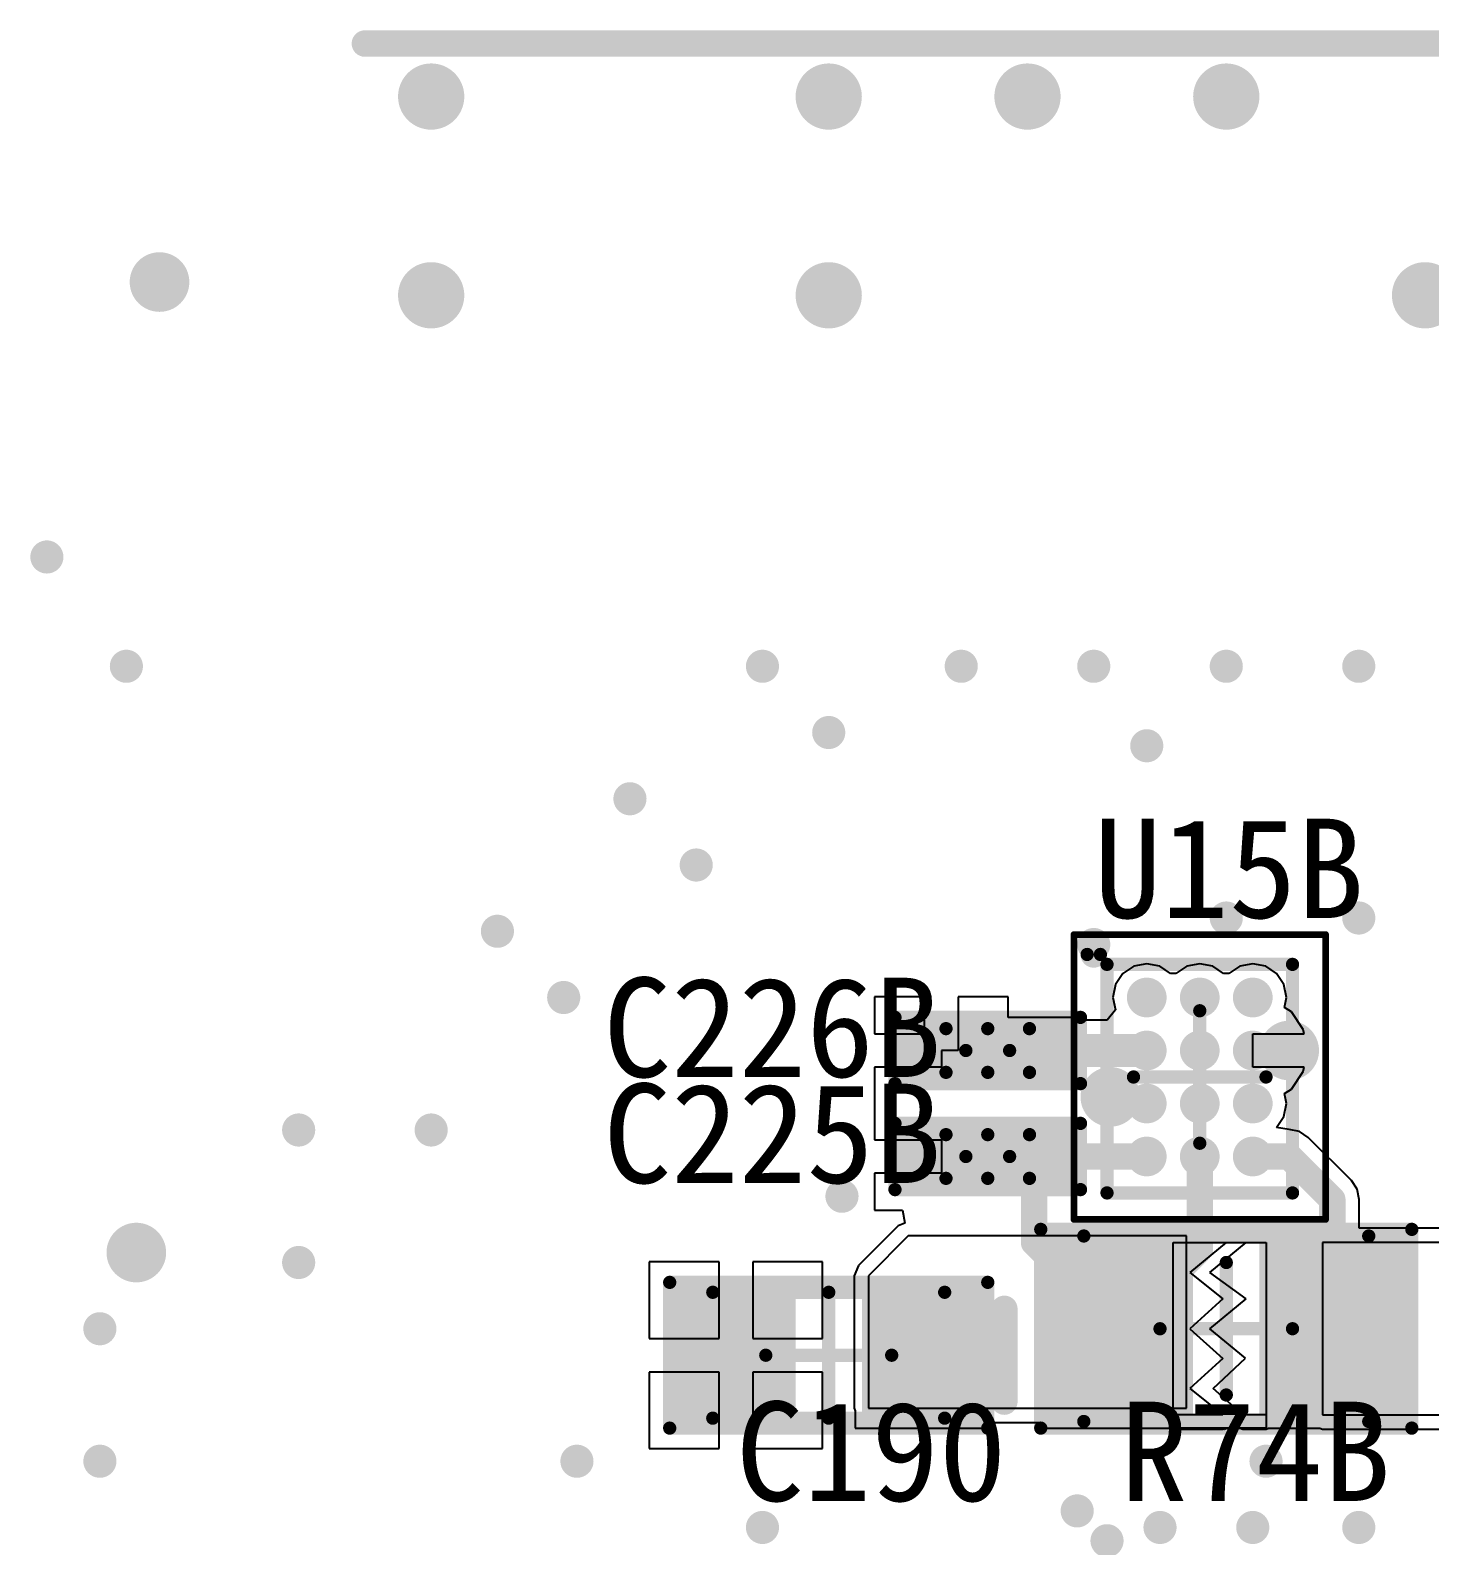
# Model space of a CAD drawing. Header units: millimetres. Extents: x 15 to 120, y 22 to 104.
# Drawn here: x 67.48 to 78.04, y 73.06 to 84.5 of the extents above; entities that cross this region are included whole.
import ezdxf

# ---------------------------------------------------------------- set-up
doc = ezdxf.new("R2010")
doc.units = ezdxf.units.MM
for name, color, linetype in [('BottomLayer', 5, 'Continuous'), ('Mechanical13', 56, 'Continuous'), ('Mechanical15', 56, 'Continuous'), ('MultiLayer', 9, 'Continuous'), ('TopLayer', 1, 'Continuous'), ('TopOverlay', 2, 'Continuous'), ('TopPaste', 8, 'Continuous'), ('TopSolder', 216, 'Continuous')]:
    doc.layers.add(name, color=color, linetype=linetype)

msp = doc.modelspace()

# ---------------------------------------------------------------- linework, layer by layer
at = {"layer": 'BottomLayer'}
for points, const_width in [([(70.3749799, 83.99997424, 1), (70.62497685999999, 83.99997424, 1)], 0.2499995), ([(73.37497898, 83.99997424, 1), (73.62497594, 83.99997424, 1)], 0.2499995), ([(74.87497852, 83.99997424, 1), (75.12497547999999, 83.99997424, 1)], 0.2499995), ([(76.37497805999999, 83.99997424, 1), (76.62497502, 83.99997424, 1)], 0.2499995), ([(70.3749799, 82.4999747, 1), (70.62497685999999, 82.4999747, 1)], 0.2499995), ([(73.37497898, 82.4999747, 1), (73.62497594, 82.4999747, 1)], 0.2499995), ([(77.8749776, 82.4999747, 1), (78.12497456, 82.4999747, 1)], 0.2499995), ([(74.43750161999999, 79.70000062, 1), (74.5625001, 79.70000062, 1)], 0.12499848), ([(75.43750216, 79.70000062, 1), (75.56250064, 79.70000062, 1)], 0.12499848), ([(76.4375027, 79.70000062, 1), (76.56250118, 79.70000062, 1)], 0.12499848), ([(77.4375007, 79.70000062, 1), (77.56249917999999, 79.70000062, 1)], 0.12499848), ([(73.43750107999999, 79.20000162, 1), (73.56249955999999, 79.20000162, 1)], 0.12499848), ([(72.43750054, 78.20000107999999, 1), (72.56249901999999, 78.20000107999999, 1)], 0.12499848), ([(76.4375027, 77.79999934, 1), (76.56250118, 77.79999934, 1)], 0.12499848), ([(77.4375007, 77.79999934, 1), (77.56249917999999, 77.79999934, 1)], 0.12499848), ([(75.43750216, 77.59999974, 1), (75.56250064, 77.59999974, 1)], 0.12499848), ([(71.43750254, 77.20000053999999, 1), (71.56250102, 77.20000053999999, 1)], 0.12499848), ([(74.53750142, 76.70000154, 1), (74.6624999, 76.70000154, 1)], 0.12499848), ([(70.437502, 76.19999999999999, 1), (70.56250048, 76.19999999999999, 1)], 0.12499848), ([(73.53750088, 75.700001, 1), (73.66249936, 75.700001, 1)], 0.12499848), ([(69.43750146, 75.19999946, 1), (69.56249994, 75.19999946, 1)], 0.12499848), ([(72.53750034, 74.70000046, 1), (72.66249882, 74.70000046, 1)], 0.12499848), ([(77.73750264, 74.70000046, 1), (77.86250111999999, 74.70000046, 1)], 0.12499848), ([(67.93750192, 73.69999992, 1), (68.06250039999999, 73.69999992, 1)], 0.12499848), ([(71.53750233999999, 73.69999992, 1), (71.66250081999999, 73.69999992, 1)], 0.12499848), ([(76.7375021, 73.69999992, 1), (76.86250058, 73.69999992, 1)], 0.12499848), ([(75.31250114, 73.3249994, 1), (75.43749962, 73.3249994, 1)], 0.12499848)]:
    msp.add_lwpolyline(points, format="xyb", close=True, dxfattribs=dict(at, const_width=const_width))
at = {"layer": 'Mechanical13', "const_width": 0.0999998}
for points in [[(75.59999866, 77.45000257999999), (77.00000093999999, 77.45000257999999)], [(75.59999866, 75.72500222), (75.59999866, 77.45000257999999)], [(77.00000093999999, 75.72500222), (77.00000093999999, 77.45000257999999)], [(74.38500236, 76.96500481999999), (75.01500109999999, 76.96500481999999)], [(74.38500236, 76.63500293999999), (74.38500236, 76.96500481999999)], [(75.01500109999999, 76.63500293999999), (75.01500109999999, 76.96500481999999)], [(74.38500236, 76.63500293999999), (75.01500109999999, 76.63500293999999)], [(74.38500236, 75.83500199999999), (74.38500236, 76.16500388)], [(74.38500236, 76.16500388), (75.01500109999999, 76.16500388)], [(75.01500109999999, 75.83500199999999), (75.01500109999999, 76.16500388)], [(74.38500236, 75.83500199999999), (75.01500109999999, 75.83500199999999)], [(75.59999866, 75.72500222), (77.00000093999999, 75.72500222)], [(75.42500027999999, 75.4000016), (77.57500105999999, 75.4000016)], [(75.42500027999999, 74.00000186), (75.42500027999999, 75.4000016)], [(77.57500105999999, 74.00000186), (77.57500105999999, 75.4000016)], [(72.62499826, 74.97499864), (74.37499984, 74.97499864)], [(72.62499826, 74.024998), (72.62499826, 74.97499864)], [(74.37499984, 74.024998), (74.37499984, 74.97499864)], [(72.62499826, 74.024998), (74.37499984, 74.024998)], [(75.42500027999999, 74.00000186), (77.57500105999999, 74.00000186)]]:
    msp.add_lwpolyline(points, dxfattribs=at)
at = {"layer": 'Mechanical13', "const_width": 0.0499999}
for points in [[(75.57499998, 77.45000257999999, 1), (75.62499734, 77.45000257999999, 1)], [(75.57499998, 77.45000257999999, 1), (75.62499734, 77.45000257999999, 1)], [(76.97500226, 77.45000257999999, 1), (77.02499962, 77.45000257999999, 1)], [(76.97500226, 77.45000257999999, 1), (77.02499962, 77.45000257999999, 1)], [(74.36000367999999, 76.96500481999999, 1), (74.41000104, 76.96500481999999, 1)], [(74.36000367999999, 76.96500481999999, 1), (74.41000104, 76.96500481999999, 1)], [(74.99000242, 76.96500481999999, 1), (75.03999978, 76.96500481999999, 1)], [(74.99000242, 76.96500481999999, 1), (75.03999978, 76.96500481999999, 1)], [(74.36000367999999, 76.63500293999999, 1), (74.41000104, 76.63500293999999, 1)], [(74.36000367999999, 76.63500293999999, 1), (74.41000104, 76.63500293999999, 1)], [(74.99000242, 76.63500293999999, 1), (75.03999978, 76.63500293999999, 1)], [(74.99000242, 76.63500293999999, 1), (75.03999978, 76.63500293999999, 1)], [(74.36000367999999, 76.16500388, 1), (74.41000104, 76.16500388, 1)], [(74.36000367999999, 76.16500388, 1), (74.41000104, 76.16500388, 1)], [(74.99000242, 76.16500388, 1), (75.03999978, 76.16500388, 1)], [(74.99000242, 76.16500388, 1), (75.03999978, 76.16500388, 1)], [(74.36000367999999, 75.83500199999999, 1), (74.41000104, 75.83500199999999, 1)], [(74.36000367999999, 75.83500199999999, 1), (74.41000104, 75.83500199999999, 1)], [(74.99000242, 75.83500199999999, 1), (75.03999978, 75.83500199999999, 1)], [(74.99000242, 75.83500199999999, 1), (75.03999978, 75.83500199999999, 1)], [(75.57499998, 75.72500222, 1), (75.62499734, 75.72500222, 1)], [(75.57499998, 75.72500222, 1), (75.62499734, 75.72500222, 1)], [(76.97500226, 75.72500222, 1), (77.02499962, 75.72500222, 1)], [(76.97500226, 75.72500222, 1), (77.02499962, 75.72500222, 1)], [(75.4000016, 75.4000016, 1), (75.44999896, 75.4000016, 1)], [(75.4000016, 75.4000016, 1), (75.44999896, 75.4000016, 1)], [(77.55000238, 75.4000016, 1), (77.59999974, 75.4000016, 1)], [(77.55000238, 75.4000016, 1), (77.59999974, 75.4000016, 1)], [(72.59999958, 74.97499864, 1), (72.64999694, 74.97499864, 1)], [(72.59999958, 74.97499864, 1), (72.64999694, 74.97499864, 1)], [(74.35000115999999, 74.97499864, 1), (74.39999852, 74.97499864, 1)], [(74.35000115999999, 74.97499864, 1), (74.39999852, 74.97499864, 1)], [(72.59999958, 74.024998, 1), (72.64999694, 74.024998, 1)], [(72.59999958, 74.024998, 1), (72.64999694, 74.024998, 1)], [(74.35000115999999, 74.024998, 1), (74.39999852, 74.024998, 1)], [(74.35000115999999, 74.024998, 1), (74.39999852, 74.024998, 1)], [(75.4000016, 74.00000186, 1), (75.44999896, 74.00000186, 1)], [(75.4000016, 74.00000186, 1), (75.44999896, 74.00000186, 1)], [(77.55000238, 74.00000186, 1), (77.59999974, 74.00000186, 1)], [(77.55000238, 74.00000186, 1), (77.59999974, 74.00000186, 1)]]:
    msp.add_lwpolyline(points, format="xyb", close=True, dxfattribs=at)
at = {"layer": 'Mechanical15'}
for points, const_width in [([(75.35000169999999, 77.67500086), (77.25000044, 77.67500086)], 0.0499999), ([(75.35000169999999, 75.52500008), (75.35000169999999, 77.67500086)], 0.0499999), ([(77.25000044, 75.52500008), (77.25000044, 77.67500086)], 0.0499999), ([(74.00000186, 77.05000337999999), (75.4000016, 77.05000337999999)], 0.0999998), ([(74.00000186, 76.55000437999999), (74.00000186, 77.05000337999999)], 0.0999998), ([(75.4000016, 76.55000437999999), (75.4000016, 77.05000337999999)], 0.0999998), ([(76.2999998, 76.1000002), (76.2999998, 77.10000074)], 0.0999998), ([(74.70000046, 76.63500293999999), (74.70000046, 76.96500481999999)], 0.0999998), ([(74.53500206, 76.80000387999999), (74.8650014, 76.80000387999999)], 0.0999998), ([(75.80000079999999, 76.60000174), (76.80000134, 76.60000174)], 0.0999998), ([(74.00000186, 76.55000437999999), (75.4000016, 76.55000437999999)], 0.0999998), ([(74.00000186, 75.75000344), (74.00000186, 76.25000243999999)], 0.0999998), ([(74.00000186, 76.25000243999999), (75.4000016, 76.25000243999999)], 0.0999998), ([(75.4000016, 75.75000344), (75.4000016, 76.25000243999999)], 0.0999998), ([(74.70000046, 75.83500199999999), (74.70000046, 76.16500388)], 0.0999998), ([(74.53500206, 76.00000294), (74.8650014, 76.00000294)], 0.0999998), ([(74.00000186, 75.75000344), (75.4000016, 75.75000344)], 0.0999998), ([(75.10000219999999, 75.4500015), (77.90000168, 75.4500015)], 0.0999998), ([(75.10000219999999, 73.95000196), (75.10000219999999, 75.4500015)], 0.0999998), ([(75.35000169999999, 75.52500008), (77.25000044, 75.52500008)], 0.0499999), ([(77.90000168, 73.95000196), (77.90000168, 75.4500015)], 0.0999998), ([(76.50000193999999, 74.20000146), (76.50000193999999, 75.200002)], 0.0999998), ([(72.30000018, 75.04999975999999), (74.69999792, 75.04999975999999)], 0.0999998), ([(72.30000018, 73.94999942), (72.30000018, 75.04999975999999)], 0.0999998), ([(74.69999792, 73.94999942), (74.69999792, 75.04999975999999)], 0.0999998), ([(73.49999778, 74.024998), (73.49999778, 74.97499864)], 0.0999998), ([(76.00000039999999, 74.70000046), (77.00000093999999, 74.70000046)], 0.0999998), ([(73.02499999999999, 74.49999831999999), (73.9749981, 74.49999831999999)], 0.0999998), ([(72.30000018, 73.94999942), (74.69999792, 73.94999942)], 0.0999998), ([(75.10000219999999, 73.95000196), (77.90000168, 73.95000196)], 0.0999998)]:
    msp.add_lwpolyline(points, dxfattribs=dict(at, const_width=const_width))
for points, const_width in [([(75.33750236, 77.67500086, 1), (75.36250104, 77.67500086, 1)], 0.02499868), ([(75.33750236, 77.67500086, 1), (75.36250104, 77.67500086, 1)], 0.02499868), ([(77.23750109999999, 77.67500086, 1), (77.26249978, 77.67500086, 1)], 0.02499868), ([(77.23750109999999, 77.67500086, 1), (77.26249978, 77.67500086, 1)], 0.02499868), ([(73.97500318, 77.05000337999999, 1), (74.02500054, 77.05000337999999, 1)], 0.0499999), ([(73.97500318, 77.05000337999999, 1), (74.02500054, 77.05000337999999, 1)], 0.0499999), ([(75.37500292, 77.05000337999999, 1), (75.42500027999999, 77.05000337999999, 1)], 0.0499999), ([(75.37500292, 77.05000337999999, 1), (75.42500027999999, 77.05000337999999, 1)], 0.0499999), ([(76.27500112, 77.10000074, 1), (76.32499847999999, 77.10000074, 1)], 0.0499999), ([(74.67500178, 76.96500481999999, 1), (74.72499914, 76.96500481999999, 1)], 0.0499999), ([(74.51000338, 76.80000387999999, 1), (74.56000073999999, 76.80000387999999, 1)], 0.0499999), ([(74.84000272, 76.80000387999999, 1), (74.89000008, 76.80000387999999, 1)], 0.0499999), ([(74.67500178, 76.63500293999999, 1), (74.72499914, 76.63500293999999, 1)], 0.0499999), ([(75.77500212, 76.60000174, 1), (75.82499948, 76.60000174, 1)], 0.0499999), ([(76.77500266, 76.60000174, 1), (76.82500001999999, 76.60000174, 1)], 0.0499999), ([(73.97500318, 76.55000437999999, 1), (74.02500054, 76.55000437999999, 1)], 0.0499999), ([(73.97500318, 76.55000437999999, 1), (74.02500054, 76.55000437999999, 1)], 0.0499999), ([(75.37500292, 76.55000437999999, 1), (75.42500027999999, 76.55000437999999, 1)], 0.0499999), ([(75.37500292, 76.55000437999999, 1), (75.42500027999999, 76.55000437999999, 1)], 0.0499999), ([(73.97500318, 76.25000243999999, 1), (74.02500054, 76.25000243999999, 1)], 0.0499999), ([(73.97500318, 76.25000243999999, 1), (74.02500054, 76.25000243999999, 1)], 0.0499999), ([(75.37500292, 76.25000243999999, 1), (75.42500027999999, 76.25000243999999, 1)], 0.0499999), ([(75.37500292, 76.25000243999999, 1), (75.42500027999999, 76.25000243999999, 1)], 0.0499999), ([(74.67500178, 76.16500388, 1), (74.72499914, 76.16500388, 1)], 0.0499999), ([(76.27500112, 76.1000002, 1), (76.32499847999999, 76.1000002, 1)], 0.0499999), ([(74.51000338, 76.00000294, 1), (74.56000073999999, 76.00000294, 1)], 0.0499999), ([(74.84000272, 76.00000294, 1), (74.89000008, 76.00000294, 1)], 0.0499999), ([(74.67500178, 75.83500199999999, 1), (74.72499914, 75.83500199999999, 1)], 0.0499999), ([(73.97500318, 75.75000344, 1), (74.02500054, 75.75000344, 1)], 0.0499999), ([(73.97500318, 75.75000344, 1), (74.02500054, 75.75000344, 1)], 0.0499999), ([(75.37500292, 75.75000344, 1), (75.42500027999999, 75.75000344, 1)], 0.0499999), ([(75.37500292, 75.75000344, 1), (75.42500027999999, 75.75000344, 1)], 0.0499999), ([(75.07500352, 75.4500015, 1), (75.12500088, 75.4500015, 1)], 0.0499999), ([(75.07500352, 75.4500015, 1), (75.12500088, 75.4500015, 1)], 0.0499999), ([(75.33750236, 75.52500008, 1), (75.36250104, 75.52500008, 1)], 0.02499868), ([(75.33750236, 75.52500008, 1), (75.36250104, 75.52500008, 1)], 0.02499868), ([(77.23750109999999, 75.52500008, 1), (77.26249978, 75.52500008, 1)], 0.02499868), ([(77.23750109999999, 75.52500008, 1), (77.26249978, 75.52500008, 1)], 0.02499868), ([(77.87500299999999, 75.4500015, 1), (77.92500036, 75.4500015, 1)], 0.0499999), ([(77.87500299999999, 75.4500015, 1), (77.92500036, 75.4500015, 1)], 0.0499999), ([(76.47500326, 75.200002, 1), (76.52500062, 75.200002, 1)], 0.0499999), ([(72.2750015, 75.04999975999999, 1), (72.32499886, 75.04999975999999, 1)], 0.0499999), ([(72.2750015, 75.04999975999999, 1), (72.32499886, 75.04999975999999, 1)], 0.0499999), ([(74.67499923999999, 75.04999975999999, 1), (74.7249966, 75.04999975999999, 1)], 0.0499999), ([(74.67499923999999, 75.04999975999999, 1), (74.7249966, 75.04999975999999, 1)], 0.0499999), ([(73.47499909999999, 74.97499864, 1), (73.52499646, 74.97499864, 1)], 0.0499999), ([(75.97500172, 74.70000046, 1), (76.02499908, 74.70000046, 1)], 0.0499999), ([(76.97500226, 74.70000046, 1), (77.02499962, 74.70000046, 1)], 0.0499999), ([(73.00000132, 74.49999831999999, 1), (73.04999868, 74.49999831999999, 1)], 0.0499999), ([(73.94999942, 74.49999831999999, 1), (73.99999677999999, 74.49999831999999, 1)], 0.0499999), ([(76.47500326, 74.20000146, 1), (76.52500062, 74.20000146, 1)], 0.0499999), ([(73.47499909999999, 74.024998, 1), (73.52499646, 74.024998, 1)], 0.0499999), ([(72.2750015, 73.94999942, 1), (72.32499886, 73.94999942, 1)], 0.0499999), ([(72.2750015, 73.94999942, 1), (72.32499886, 73.94999942, 1)], 0.0499999), ([(74.67499923999999, 73.94999942, 1), (74.7249966, 73.94999942, 1)], 0.0499999), ([(74.67499923999999, 73.94999942, 1), (74.7249966, 73.94999942, 1)], 0.0499999), ([(75.07500352, 73.95000196, 1), (75.12500088, 73.95000196, 1)], 0.0499999), ([(75.07500352, 73.95000196, 1), (75.12500088, 73.95000196, 1)], 0.0499999), ([(77.87500299999999, 73.95000196, 1), (77.92500036, 73.95000196, 1)], 0.0499999), ([(77.87500299999999, 73.95000196, 1), (77.92500036, 73.95000196, 1)], 0.0499999)]:
    msp.add_lwpolyline(points, format="xyb", close=True, dxfattribs=dict(at, const_width=const_width))
at = {"layer": 'MultiLayer'}
for points, const_width in [([(70.3749799, 83.99997424, 1), (70.62497685999999, 83.99997424, 1)], 0.2499995), ([(73.37497898, 83.99997424, 1), (73.62497594, 83.99997424, 1)], 0.2499995), ([(74.87497852, 83.99997424, 1), (75.12497547999999, 83.99997424, 1)], 0.2499995), ([(76.37497805999999, 83.99997424, 1), (76.62497502, 83.99997424, 1)], 0.2499995), ([(68.33750112, 82.60000244, 1), (68.5624994, 82.60000244, 1)], 0.22499828), ([(70.3749799, 82.4999747, 1), (70.62497685999999, 82.4999747, 1)], 0.2499995), ([(73.37497898, 82.4999747, 1), (73.62497594, 82.4999747, 1)], 0.2499995), ([(77.8749776, 82.4999747, 1), (78.12497456, 82.4999747, 1)], 0.2499995), ([(67.53750271999999, 80.52500024, 1), (67.6625012, 80.52500024, 1)], 0.12499848), ([(68.13750152, 79.70000062, 1), (68.2625, 79.70000062, 1)], 0.12499848), ([(72.93750208, 79.70000062, 1), (73.06250055999999, 79.70000062, 1)], 0.12499848), ([(74.43750161999999, 79.70000062, 1), (74.5625001, 79.70000062, 1)], 0.12499848), ([(75.43750216, 79.70000062, 1), (75.56250064, 79.70000062, 1)], 0.12499848), ([(76.4375027, 79.70000062, 1), (76.56250118, 79.70000062, 1)], 0.12499848), ([(77.4375007, 79.70000062, 1), (77.56249917999999, 79.70000062, 1)], 0.12499848), ([(73.43750107999999, 79.20000162, 1), (73.56249955999999, 79.20000162, 1)], 0.12499848), ([(75.83750135999999, 79.09999927999999, 1), (75.96249983999999, 79.09999927999999, 1)], 0.12499848), ([(71.93750154, 78.70000008, 1), (72.06250002, 78.70000008, 1)], 0.12499848), ([(72.43750054, 78.20000107999999, 1), (72.56249901999999, 78.20000107999999, 1)], 0.12499848), ([(76.4375027, 77.79999934, 1), (76.56250118, 77.79999934, 1)], 0.12499848), ([(77.4375007, 77.79999934, 1), (77.56249917999999, 77.79999934, 1)], 0.12499848), ([(70.937501, 77.69999954, 1), (71.06249948, 77.69999954, 1)], 0.12499848), ([(75.43750216, 77.59999974, 1), (75.56250064, 77.59999974, 1)], 0.12499848), ([(71.43750254, 77.20000053999999, 1), (71.56250102, 77.20000053999999, 1)], 0.12499848), ([(75.83750135999999, 77.20000053999999, 1), (75.96249983999999, 77.20000053999999, 1)], 0.12499848), ([(76.23750056, 77.20000053999999, 1), (76.36249903999999, 77.20000053999999, 1)], 0.12499848), ([(76.86250058, 76.80000134, 1), (77.08749886, 76.80000134, 1)], 0.22499828), ([(74.28750192, 76.80000387999999, 1), (74.4125004, 76.80000387999999, 1)], 0.12499848), ([(74.98750306, 76.80000387999999, 1), (75.11250154, 76.80000387999999, 1)], 0.12499848), ([(76.6375023, 76.80000134, 1), (76.76250078, 76.80000134, 1)], 0.12499848), ([(74.53750142, 76.70000154, 1), (74.6624999, 76.70000154, 1)], 0.12499848), ([(75.51250074, 76.45000204, 1), (75.73749902, 76.45000204, 1)], 0.22499828), ([(75.83750135999999, 76.3999996, 1), (75.96249983999999, 76.3999996, 1)], 0.12499848), ([(76.6375023, 76.3999996, 1), (76.76250078, 76.3999996, 1)], 0.12499848), ([(69.43750146, 76.19999999999999, 1), (69.56249994, 76.19999999999999, 1)], 0.12499848), ([(70.437502, 76.19999999999999, 1), (70.56250048, 76.19999999999999, 1)], 0.12499848), ([(74.28750192, 76.00000294, 1), (74.4125004, 76.00000294, 1)], 0.12499848), ([(73.53750088, 75.700001, 1), (73.66249936, 75.700001, 1)], 0.12499848), ([(68.16250274, 75.27500058, 1), (68.38750102, 75.27500058, 1)], 0.22499828), ([(69.43750146, 75.19999946, 1), (69.56249994, 75.19999946, 1)], 0.12499848), ([(73.8625015, 74.82500148, 1), (73.98749998, 74.82500148, 1)], 0.12499848), ([(74.13750222, 74.82500148, 1), (74.26250069999999, 74.82500148, 1)], 0.12499848), ([(74.43750161999999, 74.82500148, 1), (74.5625001, 74.82500148, 1)], 0.12499848), ([(67.93750192, 74.70000046, 1), (68.06250039999999, 74.70000046, 1)], 0.12499848), ([(72.46250176, 74.77500158, 1), (72.58750024, 74.77500158, 1)], 0.12499848), ([(72.53750034, 74.70000046, 1), (72.66249882, 74.70000046, 1)], 0.12499848), ([(72.73749993999999, 74.77500158, 1), (72.86249842, 74.77500158, 1)], 0.12499848), ([(73.01250066, 74.77500158, 1), (73.13749914, 74.77500158, 1)], 0.12499848), ([(77.73750264, 74.70000046, 1), (77.86250111999999, 74.70000046, 1)], 0.12499848), ([(73.93750261999999, 74.57500198, 1), (74.1625009, 74.57500198, 1)], 0.22499828), ([(74.26250069999999, 74.57500198, 1), (74.48749898, 74.57500198, 1)], 0.22499828), ([(72.46250176, 74.50000086, 1), (72.58750024, 74.50000086, 1)], 0.12499848), ([(72.73750247999999, 74.50000086, 1), (72.86250095999999, 74.50000086, 1)], 0.12499848), ([(72.46250176, 74.22500013999999, 1), (72.58750024, 74.22500013999999, 1)], 0.12499848), ([(73.8625015, 74.32499994, 1), (73.98749998, 74.32499994, 1)], 0.12499848), ([(74.13750222, 74.32499994, 1), (74.26250069999999, 74.32499994, 1)], 0.12499848), ([(67.93750192, 73.69999992, 1), (68.06250039999999, 73.69999992, 1)], 0.12499848), ([(71.53750233999999, 73.69999992, 1), (71.66250081999999, 73.69999992, 1)], 0.12499848), ([(76.7375021, 73.69999992, 1), (76.86250058, 73.69999992, 1)], 0.12499848), ([(75.31250114, 73.3249994, 1), (75.43749962, 73.3249994, 1)], 0.12499848), ([(72.93750208, 73.20000092, 1), (73.06250055999999, 73.20000092, 1)], 0.12499848), ([(75.93750116, 73.20000092, 1), (76.06249964, 73.20000092, 1)], 0.12499848), ([(76.6375023, 73.20000092, 1), (76.76250078, 73.20000092, 1)], 0.12499848), ([(77.4375007, 73.20000092, 1), (77.56249917999999, 73.20000092, 1)], 0.12499848), ([(75.53750196, 73.10000112, 1), (75.66250044, 73.10000112, 1)], 0.12499848)]:
    msp.add_lwpolyline(points, format="xyb", close=True, dxfattribs=dict(at, const_width=const_width))
at = {"layer": 'TopLayer'}
for p, q in [((75.80245698, 77.4354941), (75.71976219999999, 77.38023894)), ((75.9000006, 77.45489716), (75.80245698, 77.4354941)), ((75.99754422, 77.4354941), (75.9000006, 77.45489716)), ((76.08023646, 77.38023894), (75.99754422, 77.4354941)), ((76.20245618, 77.4354941), (76.11976394, 77.38023894)), ((76.2999998, 77.45489716), (76.20245618, 77.4354941)), ((76.39754341999999, 77.4354941), (76.2999998, 77.45489716)), ((76.48023565999999, 77.38023894), (76.39754341999999, 77.4354941)), ((76.60245791999999, 77.4354941), (76.51976567999999, 77.38023894)), ((76.70000154, 77.45489716), (76.60245791999999, 77.4354941)), ((76.79754516, 77.4354941), (76.70000154, 77.45489716)), ((76.88023994, 77.38023894), (76.79754516, 77.4354941)), ((75.71976219999999, 77.38023894), (75.66450703999999, 77.29754416)), ((76.11976394, 77.38023894), (76.08023646, 77.38023894)), ((76.51976567999999, 77.38023894), (76.48023565999999, 77.38023894)), ((76.9354951, 77.29754416), (76.88023994, 77.38023894)), ((74.22300116, 77.20400357999999), (73.84600166, 77.20400357999999)), ((73.84600166, 77.20400357999999), (73.84600166, 76.92700388)), ((74.22300116, 76.92700388), (74.22300116, 77.20400357999999)), ((74.85400066, 77.20400357999999), (74.47700116, 77.20400357999999)), ((74.47700116, 77.20400357999999), (74.47700116, 76.80000387999999)), ((74.85400066, 77.05000337999999), (74.85400066, 77.20400357999999)), ((75.66450703999999, 77.29754416), (75.64510398, 77.20000053999999)), ((76.95489816, 77.20000053999999), (76.9354951, 77.29754416)), ((75.66366122, 77.10670888), (75.60022217999999, 77.02940652)), ((75.64510398, 77.20000053999999), (75.66366122, 77.10670888)), ((76.94007472, 77.1254744), (76.95489816, 77.20000053999999)), ((76.99126842, 77.09126821999999), (76.94007472, 77.1254744)), ((77.08055958, 76.95763373999999), (76.99126842, 77.09126821999999)), ((75.4000016, 77.05000337999999), (74.85400066, 77.05000337999999)), ((75.4000016, 77.02940652), (75.4000016, 77.05000337999999)), ((75.60022217999999, 77.02940652), (75.4000016, 77.02940652)), ((73.84600166, 76.92700388), (74.22300116, 76.92700388)), ((76.70000154, 76.67300134), (76.70000154, 76.92700133999999)), ((76.70000154, 76.92700133999999), (77.08665304, 76.92700133999999)), ((77.08665304, 76.92700133999999), (77.08055958, 76.95763373999999)), ((74.47700116, 76.80000387999999), (74.35000115999999, 76.80000387999999)), ((74.35000115999999, 76.80000387999999), (74.35000115999999, 76.67300388)), ((74.35000115999999, 76.67300388), (73.84600166, 76.67300388)), ((73.84600166, 76.67300388), (73.84600166, 76.39600417999999)), ((77.08665304, 76.67300134), (76.70000154, 76.67300134)), ((76.99126842, 76.50873446), (77.08055958, 76.64236894)), ((77.08055958, 76.64236894), (77.08665304, 76.67300134)), ((76.94007218, 76.47452828), (76.99126842, 76.50873446)), ((76.95489816, 76.3999996), (76.94007218, 76.47452828)), ((73.84600166, 76.39600417999999), (73.84600166, 76.12700294)), ((76.88024247999999, 76.21976628), (76.9354951, 76.30245597999999)), ((76.9354951, 76.30245597999999), (76.95489816, 76.3999996)), ((76.88024247999999, 76.21976373999999), (76.88024247999999, 76.21976628)), ((76.97500226, 76.20391921999999), (76.88024247999999, 76.21976373999999)), ((76.9750048, 76.20392176), (76.97500226, 76.20391921999999)), ((76.97500733999999, 76.20391921999999), (76.9750048, 76.20392176)), ((77.05303868, 76.18839727999999), (76.97500733999999, 76.20391921999999)), ((77.11919551999999, 76.14419366), (77.05303868, 76.18839727999999)), ((73.84600166, 76.12700294), (74.35000115999999, 76.12700294)), ((74.35000115999999, 76.12700294), (74.35000115999999, 75.87300293999999)), ((77.44418598, 75.81920065999999), (77.11919551999999, 76.14419366)), ((74.35000115999999, 75.87300293999999), (73.84600166, 75.87300293999999)), ((73.84600166, 75.87300293999999), (73.84600166, 75.59600324)), ((77.44419359999999, 75.81919558), (77.44418598, 75.81920065999999)), ((77.48839722, 75.75303874), (77.44419359999999, 75.81919558)), ((77.50391916, 75.67500231999999), (77.48839722, 75.75303874)), ((77.50391916, 75.45824126), (77.50391916, 75.67500231999999)), ((73.84600166, 75.59600324), (74.05558468, 75.59600324)), ((74.07509442, 75.49792368), (74.02346383999999, 75.47653942)), ((74.05558468, 75.59600324), (74.07509442, 75.49792368)), ((74.02346383999999, 75.47653942), (73.72346189999999, 75.17653748)), ((74.10000165999999, 75.4000016), (73.79999972, 75.09999966)), ((76.19999999999999, 75.4000016), (74.10000165999999, 75.4000016)), ((76.19999999999999, 74.10000165999999), (76.19999999999999, 75.4000016)), ((78.1199987, 75.45824126), (77.50391916, 75.45824126)), ((76.1000002, 73.95000196), (76.1000002, 75.35000169999999)), ((76.1000002, 75.35000169999999), (76.80000134, 75.35000169999999)), ((76.1000002, 75.35000169999999), (76.19999999999999, 75.35000169999999)), ((76.1000002, 74.04999921999999), (76.1000002, 75.35000169999999)), ((76.19999999999999, 75.35000169999999), (76.19999999999999, 75.34999916)), ((76.19999999999999, 75.34999916), (76.4999994, 75.35000169999999)), ((76.4999994, 75.35000169999999), (76.22499868, 75.12500088)), ((76.37499838, 75.12500088), (76.6499991, 75.35000169999999)), ((76.6499991, 75.35000169999999), (76.7999988, 75.35000169999999)), ((76.7999988, 75.35000169999999), (76.7999988, 74.04999921999999)), ((76.80000134, 75.35000169999999), (76.80000134, 73.95000196)), ((78.12000124, 75.35000169999999), (77.22500176, 75.35000169999999)), ((77.22500176, 75.35000169999999), (77.22500176, 74.05000176)), ((72.67299917999999, 75.20399742), (72.14599998, 75.20399742)), ((72.14599998, 75.20399742), (72.14599998, 74.62699832)), ((72.67299917999999, 74.62699832), (72.67299917999999, 75.20399742)), ((73.45399838, 75.20399742), (72.92699918, 75.20399742)), ((72.92699918, 75.20399742), (72.92699918, 74.62699832)), ((73.45399838, 74.62699832), (73.45399838, 75.20399742)), ((73.72346189999999, 75.17653748), (73.69176016, 75.09999966)), ((73.69176016, 75.09999966), (73.69176016, 74.10000165999999)), ((73.79999972, 75.09999966), (73.79999972, 74.10000165999999)), ((76.22499868, 75.12500088), (76.47499818, 74.92500127999999)), ((76.6499991, 74.92500127999999), (76.37499838, 75.12500088)), ((76.47499818, 74.92500127999999), (76.22499868, 74.70000046)), ((76.37499838, 74.70000046), (76.6499991, 74.92500127999999)), ((76.22499868, 74.70000046), (76.47499818, 74.47499964)), ((76.64466764, 74.4789976), (76.37499838, 74.70000046)), ((72.14599998, 74.62699832), (72.67299917999999, 74.62699832)), ((72.92699918, 74.62699832), (73.45399838, 74.62699832)), ((76.47499818, 74.47499964), (76.22499868, 74.25000136)), ((76.3999996, 74.25000136), (76.64466764, 74.4789976)), ((72.67299917999999, 74.37299832), (72.14599998, 74.37299832)), ((72.14599998, 74.37299832), (72.14599998, 73.79599922)), ((72.67299917999999, 73.79599922), (72.67299917999999, 74.37299832)), ((73.45399838, 74.37299832), (72.92699918, 74.37299832)), ((72.92699918, 74.37299832), (72.92699918, 73.79599922)), ((73.45399838, 73.79599922), (73.45399838, 74.37299832)), ((76.22499868, 74.25000136), (76.47499818, 74.04999921999999)), ((76.62500041999999, 74.04999921999999), (76.3999996, 74.25000136)), ((73.69176016, 74.10000165999999), (73.69999992, 74.08010838)), ((73.69999992, 74.08010838), (73.69999992, 73.94999942)), ((73.79999972, 74.10000165999999), (76.19999999999999, 74.10000165999999)), ((76.47499818, 74.04999921999999), (76.1000002, 74.04999921999999)), ((76.7999988, 74.04999921999999), (76.62500041999999, 74.04999921999999)), ((77.22500176, 74.05000176), (82.75000213999999, 74.05000176)), ((73.69999992, 73.94999942), (74.69999792, 73.94999942)), ((74.69999792, 73.94999942), (74.69999792, 73.9917621)), ((74.69999792, 73.9917621), (75.10000219999999, 73.9917621)), ((75.10000219999999, 73.9917621), (75.10000219999999, 73.95000196)), ((75.10000219999999, 73.95000196), (76.08010184, 73.95000196)), ((76.08010184, 73.95000196), (76.1000002, 73.94175966)), ((76.80000134, 73.95000196), (76.1000002, 73.95000196)), ((76.1000002, 73.94175966), (76.47499818, 73.94175966)), ((76.47499818, 73.94175966), (76.48085542, 73.94418535999999)), ((76.48085542, 73.94418535999999), (76.48695142, 73.94242005999999)), ((76.48695142, 73.94242005999999), (76.50072076, 73.95000196)), ((76.50072076, 73.95000196), (76.60510206, 73.95000196)), ((76.60510206, 73.95000196), (76.62500041999999, 73.94175966)), ((76.62500041999999, 73.94175966), (76.7999988, 73.94175966)), ((76.7999988, 73.94175966), (76.81989716, 73.95000196)), ((76.81989716, 73.95000196), (77.20510847999999, 73.95000196)), ((77.20510847999999, 73.95000196), (77.22500176, 73.9417622)), ((77.22500176, 73.9417622), (82.74999706, 73.9417622)), ((72.14599998, 73.79599922), (72.67299917999999, 73.79599922)), ((72.92699918, 73.79599922), (73.45399838, 73.79599922))]:
    msp.add_line(p, q, dxfattribs=at)
for points, const_width in [([(70.3749799, 83.99997424, 1), (70.62497685999999, 83.99997424, 1)], 0.2499995), ([(73.37497898, 83.99997424, 1), (73.62497594, 83.99997424, 1)], 0.2499995), ([(74.87497852, 83.99997424, 1), (75.12497547999999, 83.99997424, 1)], 0.2499995), ([(76.37497805999999, 83.99997424, 1), (76.62497502, 83.99997424, 1)], 0.2499995), ([(70.3749799, 82.4999747, 1), (70.62497685999999, 82.4999747, 1)], 0.2499995), ([(73.37497898, 82.4999747, 1), (73.62497594, 82.4999747, 1)], 0.2499995), ([(77.8749776, 82.4999747, 1), (78.12497456, 82.4999747, 1)], 0.2499995), ([(68.13750152, 79.70000062, 1), (68.2625, 79.70000062, 1)], 0.12499848), ([(72.93750208, 79.70000062, 1), (73.06250055999999, 79.70000062, 1)], 0.12499848), ([(75.83750135999999, 79.09999927999999, 1), (75.96249983999999, 79.09999927999999, 1)], 0.12499848), ([(71.93750154, 78.70000008, 1), (72.06250002, 78.70000008, 1)], 0.12499848), ([(70.937501, 77.69999954, 1), (71.06249948, 77.69999954, 1)], 0.12499848), ([(75.82500202, 77.20000053999999, 1), (75.97499918, 77.20000053999999, 1)], 0.1499997), ([(75.83750135999999, 77.20000053999999, 1), (75.96249983999999, 77.20000053999999, 1)], 0.12499848), ([(76.22500122, 77.20000053999999, 1), (76.37499838, 77.20000053999999, 1)], 0.1499997), ([(76.23750056, 77.20000053999999, 1), (76.36249903999999, 77.20000053999999, 1)], 0.12499848), ([(76.62500295999999, 77.20000053999999, 1), (76.77500012, 77.20000053999999, 1)], 0.1499997), ([(74.28750192, 76.80000387999999, 1), (74.4125004, 76.80000387999999, 1)], 0.12499848), ([(74.98750306, 76.80000387999999, 1), (75.11250154, 76.80000387999999, 1)], 0.12499848), ([(74.98750559999999, 76.80000134, 1), (75.11250408, 76.80000134, 1)], 0.12499848), ([(75.82500202, 76.80000134, 1), (75.97499918, 76.80000134, 1)], 0.1499997), ([(75.83750135999999, 76.80000134, 1), (75.96249983999999, 76.80000134, 1)], 0.12499848), ([(76.22500122, 76.80000134, 1), (76.37499838, 76.80000134, 1)], 0.1499997), ([(76.62500295999999, 76.80000134, 1), (76.77500012, 76.80000134, 1)], 0.1499997), ([(76.6375023, 76.80000134, 1), (76.76250078, 76.80000134, 1)], 0.12499848), ([(75.82500202, 76.3999996, 1), (75.97499918, 76.3999996, 1)], 0.1499997), ([(75.83750135999999, 76.3999996, 1), (75.96249983999999, 76.3999996, 1)], 0.12499848), ([(76.22500122, 76.3999996, 1), (76.37499838, 76.3999996, 1)], 0.1499997), ([(76.62500295999999, 76.3999996, 1), (76.77500012, 76.3999996, 1)], 0.1499997), ([(76.6375023, 76.3999996, 1), (76.76250078, 76.3999996, 1)], 0.12499848), ([(69.43750146, 76.19999999999999, 1), (69.56249994, 76.19999999999999, 1)], 0.12499848), ([(74.28750192, 76.00000294, 1), (74.4125004, 76.00000294, 1)], 0.12499848), ([(75.0000024, 76.00000294, 1), (75.10000219999999, 76.00000294, 1)], 0.0999998), ([(75.0000024, 76.00000294, 1), (75.10000219999999, 76.00000294, 1)], 0.0999998), ([(75.00000494, 76.00000039999999, 1), (75.10000474, 76.00000039999999, 1)], 0.0999998), ([(75.00000494, 76.00000039999999, 1), (75.10000474, 76.00000039999999, 1)], 0.0999998), ([(75.82500202, 76.00000039999999, 1), (75.97499918, 76.00000039999999, 1)], 0.1499997), ([(75.8500007, 76.00000039999999, 1), (75.9500005, 76.00000039999999, 1)], 0.0999998), ([(76.22500122, 76.00000039999999, 1), (76.37499838, 76.00000039999999, 1)], 0.1499997), ([(76.24999989999999, 76.00000039999999, 1), (76.3499997, 76.00000039999999, 1)], 0.0999998), ([(76.62500295999999, 76.00000039999999, 1), (76.77500012, 76.00000039999999, 1)], 0.1499997), ([(76.65000164, 76.00000039999999, 1), (76.75000143999999, 76.00000039999999, 1)], 0.0999998), ([(76.92500236, 76.00000039999999, 1), (77.02500216, 76.00000039999999, 1)], 0.0999998), ([(76.92500236, 76.00000039999999, 1), (77.02500216, 76.00000039999999, 1)], 0.0999998), ([(77.25000044, 75.67500231999999, 1), (77.35000024, 75.67500231999999, 1)], 0.0999998), ([(77.25000044, 75.67500231999999, 1), (77.35000024, 75.67500231999999, 1)], 0.0999998), ([(75.0000024, 75.34999916, 1), (75.10000219999999, 75.34999916, 1)], 0.0999998), ([(75.0000024, 75.34999916, 1), (75.10000219999999, 75.34999916, 1)], 0.0999998), ([(76.24999989999999, 75.29999925999999, 1), (76.3499997, 75.29999925999999, 1)], 0.0999998), ([(76.24999989999999, 75.29999925999999, 1), (76.3499997, 75.29999925999999, 1)], 0.0999998), ([(73.8625015, 74.82500148, 1), (73.98749998, 74.82500148, 1)], 0.12499848), ([(74.13750222, 74.82500148, 1), (74.26250069999999, 74.82500148, 1)], 0.12499848), ([(74.43750161999999, 74.82500148, 1), (74.5625001, 74.82500148, 1)], 0.12499848), ([(67.93750192, 74.70000046, 1), (68.06250039999999, 74.70000046, 1)], 0.12499848), ([(72.46250176, 74.77500158, 1), (72.58750024, 74.77500158, 1)], 0.12499848), ([(72.73749993999999, 74.77500158, 1), (72.86249842, 74.77500158, 1)], 0.12499848), ([(73.01250066, 74.77500158, 1), (73.13749914, 74.77500158, 1)], 0.12499848), ([(75.6500011, 74.70000046, 1), (75.75000089999999, 74.70000046, 1)], 0.0999998), ([(75.6500011, 74.70000046, 1), (75.75000089999999, 74.70000046, 1)], 0.0999998), ([(77.25000044, 74.70000046, 1), (77.35000024, 74.70000046, 1)], 0.0999998), ([(72.46250176, 74.50000086, 1), (72.58750024, 74.50000086, 1)], 0.12499848), ([(72.73750247999999, 74.50000086, 1), (72.86250095999999, 74.50000086, 1)], 0.12499848), ([(72.46250176, 74.22500013999999, 1), (72.58750024, 74.22500013999999, 1)], 0.12499848), ([(73.8625015, 74.32499994, 1), (73.98749998, 74.32499994, 1)], 0.12499848), ([(74.13750222, 74.32499994, 1), (74.26250069999999, 74.32499994, 1)], 0.12499848), ([(75.53750196, 73.10000112, 1), (75.66250044, 73.10000112, 1)], 0.12499848)]:
    msp.add_lwpolyline(points, format="xyb", close=True, dxfattribs=dict(at, const_width=const_width))
for points, const_width in [([(75.05000484, 76.80000134), (75.9000006, 76.80000134)], 0.2499995), ([(75.0500023, 75.34999916), (75.0500023, 76.00000294)], 0.1999996), ([(75.0500023, 76.00000294), (75.05000484, 76.00000039999999)], 0.1999996), ([(75.05000484, 76.00000039999999), (75.9000006, 76.00000039999999)], 0.1999996), ([(76.2999998, 75.29999925999999), (76.2999998, 76.00000039999999)], 0.1999996), ([(76.70000154, 76.00000039999999), (76.97500226, 76.00000039999999)], 0.1999996), ([(76.97500226, 76.00000039999999), (77.30000034, 75.67500231999999)], 0.1999996), ([(77.30000034, 74.70000046), (77.30000034, 75.67500231999999)], 0.1999996), ([(75.0500023, 75.34999916), (75.700001, 74.70000046)], 0.1999996), ([(75.700001, 74.70000046), (76.2999998, 75.29999925999999)], 0.1999996)]:
    msp.add_lwpolyline(points, dxfattribs=dict(at, const_width=const_width))
for points in [[(74.60000065999999, 76.65000418), (74.60000065999999, 76.95000358), (74.10000165999999, 76.65000418), (74.10000165999999, 76.95000358)], [(75.30000179999999, 76.65000418), (75.30000179999999, 76.95000358), (74.8000028, 76.65000418), (74.8000028, 76.95000358)], [(74.60000065999999, 75.85000323999999), (74.60000065999999, 76.15000264), (74.10000165999999, 75.85000323999999), (74.10000165999999, 76.15000264)], [(75.30000179999999, 75.85000323999999), (75.30000179999999, 76.15000264), (74.8000028, 75.85000323999999), (74.8000028, 76.15000264)], [(76.19999999999999, 74.05000176), (76.19999999999999, 75.34999916), (75.200002, 74.05000176), (75.200002, 75.34999916)], [(77.79999934, 74.05000176), (77.79999934, 75.34999916), (76.80000134, 74.05000176), (76.80000134, 75.34999916)], [(72.39999997999999, 74.94999742), (72.39999997999999, 74.04999921999999), (73.19999838, 74.94999742), (73.19999838, 74.04999921999999)], [(73.79999972, 74.94999742), (73.79999972, 74.04999921999999), (74.59999812, 74.94999742), (74.59999812, 74.04999921999999)]]:
    msp.add_solid(points, dxfattribs=at)
at = {"layer": 'TopOverlay'}
for points, const_width in [([(70.00000224, 84.40000137999999), (79.00000202, 84.40000137999999)], 0.1999996), ([(75.59999866, 77.45000257999999), (77.00000093999999, 77.45000257999999)], 0.0999998), ([(75.59999866, 75.72500222), (75.59999866, 77.45000257999999)], 0.0999998), ([(77.00000093999999, 75.72500222), (77.00000093999999, 77.45000257999999)], 0.0999998), ([(75.59999866, 75.72500222), (77.00000093999999, 75.72500222)], 0.0999998), ([(74.82506498, 74.14999902), (74.82506498, 74.85000016)], 0.1999996)]:
    msp.add_lwpolyline(points, dxfattribs=dict(at, const_width=const_width))
for points, const_width in [([(69.95000234, 84.40000137999999, 1), (70.05000213999999, 84.40000137999999, 1)], 0.0999998), ([(75.55000129999999, 77.52500116, 1), (75.4500015, 77.52500116, 1)], 0.0999998), ([(75.42500281999999, 77.52500116, 1), (75.47500018, 77.52500116, 1)], 0.0499999), ([(75.52500262, 77.52500116, 1), (75.57499998, 77.52500116, 1)], 0.0499999), ([(75.57499998, 77.45000257999999, 1), (75.62499734, 77.45000257999999, 1)], 0.0499999), ([(75.57499998, 77.45000257999999, 1), (75.62499734, 77.45000257999999, 1)], 0.0499999), ([(76.97500226, 77.45000257999999, 1), (77.02499962, 77.45000257999999, 1)], 0.0499999), ([(76.97500226, 77.45000257999999, 1), (77.02499962, 77.45000257999999, 1)], 0.0499999), ([(75.57499998, 75.72500222, 1), (75.62499734, 75.72500222, 1)], 0.0499999), ([(75.57499998, 75.72500222, 1), (75.62499734, 75.72500222, 1)], 0.0499999), ([(76.97500226, 75.72500222, 1), (77.02499962, 75.72500222, 1)], 0.0499999), ([(76.97500226, 75.72500222, 1), (77.02499962, 75.72500222, 1)], 0.0499999), ([(74.77506507999999, 74.85000016, 1), (74.87506488, 74.85000016, 1)], 0.0999998), ([(74.77506507999999, 74.14999902, 1), (74.87506488, 74.14999902, 1)], 0.0999998)]:
    msp.add_lwpolyline(points, format="xyb", close=True, dxfattribs=dict(at, const_width=const_width))
at = {"layer": 'TopPaste', "const_width": 0.1499997}
for points in [[(75.82500202, 77.20000053999999, 1), (75.97499918, 77.20000053999999, 1)], [(75.82500202, 77.20000053999999, 1), (75.97499918, 77.20000053999999, 1)], [(76.22500122, 77.20000053999999, 1), (76.37499838, 77.20000053999999, 1)], [(76.22500122, 77.20000053999999, 1), (76.37499838, 77.20000053999999, 1)], [(76.62500295999999, 77.20000053999999, 1), (76.77500012, 77.20000053999999, 1)], [(76.62500295999999, 77.20000053999999, 1), (76.77500012, 77.20000053999999, 1)], [(75.82500202, 76.80000134, 1), (75.97499918, 76.80000134, 1)], [(75.82500202, 76.80000134, 1), (75.97499918, 76.80000134, 1)], [(76.22500122, 76.80000134, 1), (76.37499838, 76.80000134, 1)], [(76.22500122, 76.80000134, 1), (76.37499838, 76.80000134, 1)], [(76.62500295999999, 76.80000134, 1), (76.77500012, 76.80000134, 1)], [(76.62500295999999, 76.80000134, 1), (76.77500012, 76.80000134, 1)], [(75.82500202, 76.3999996, 1), (75.97499918, 76.3999996, 1)], [(75.82500202, 76.3999996, 1), (75.97499918, 76.3999996, 1)], [(76.22500122, 76.3999996, 1), (76.37499838, 76.3999996, 1)], [(76.22500122, 76.3999996, 1), (76.37499838, 76.3999996, 1)], [(76.62500295999999, 76.3999996, 1), (76.77500012, 76.3999996, 1)], [(76.62500295999999, 76.3999996, 1), (76.77500012, 76.3999996, 1)], [(75.82500202, 76.00000039999999, 1), (75.97499918, 76.00000039999999, 1)], [(75.82500202, 76.00000039999999, 1), (75.97499918, 76.00000039999999, 1)], [(76.22500122, 76.00000039999999, 1), (76.37499838, 76.00000039999999, 1)], [(76.22500122, 76.00000039999999, 1), (76.37499838, 76.00000039999999, 1)], [(76.62500295999999, 76.00000039999999, 1), (76.77500012, 76.00000039999999, 1)], [(76.62500295999999, 76.00000039999999, 1), (76.77500012, 76.00000039999999, 1)]]:
    msp.add_lwpolyline(points, format="xyb", close=True, dxfattribs=at)
at = {"layer": 'TopPaste'}
for points in [[(74.60000065999999, 76.65000418), (74.60000065999999, 76.95000358), (74.10000165999999, 76.65000418), (74.10000165999999, 76.95000358)], [(74.60000065999999, 76.65000418), (74.60000065999999, 76.95000358), (74.10000165999999, 76.65000418), (74.10000165999999, 76.95000358)], [(75.30000179999999, 76.65000418), (75.30000179999999, 76.95000358), (74.8000028, 76.65000418), (74.8000028, 76.95000358)], [(75.30000179999999, 76.65000418), (75.30000179999999, 76.95000358), (74.8000028, 76.65000418), (74.8000028, 76.95000358)], [(74.60000065999999, 75.85000323999999), (74.60000065999999, 76.15000264), (74.10000165999999, 75.85000323999999), (74.10000165999999, 76.15000264)], [(74.60000065999999, 75.85000323999999), (74.60000065999999, 76.15000264), (74.10000165999999, 75.85000323999999), (74.10000165999999, 76.15000264)], [(75.30000179999999, 75.85000323999999), (75.30000179999999, 76.15000264), (74.8000028, 75.85000323999999), (74.8000028, 76.15000264)], [(75.30000179999999, 75.85000323999999), (75.30000179999999, 76.15000264), (74.8000028, 75.85000323999999), (74.8000028, 76.15000264)], [(76.19999999999999, 74.05000176), (76.19999999999999, 75.34999916), (75.200002, 74.05000176), (75.200002, 75.34999916)], [(76.19999999999999, 74.05000176), (76.19999999999999, 75.34999916), (75.200002, 74.05000176), (75.200002, 75.34999916)], [(77.79999934, 74.05000176), (77.79999934, 75.34999916), (76.80000134, 74.05000176), (76.80000134, 75.34999916)], [(77.79999934, 74.05000176), (77.79999934, 75.34999916), (76.80000134, 74.05000176), (76.80000134, 75.34999916)], [(72.39999997999999, 74.94999742), (72.39999997999999, 74.04999921999999), (73.19999838, 74.94999742), (73.19999838, 74.04999921999999)], [(72.39999997999999, 74.94999742), (72.39999997999999, 74.04999921999999), (73.19999838, 74.94999742), (73.19999838, 74.04999921999999)], [(73.79999972, 74.94999742), (73.79999972, 74.04999921999999), (74.59999812, 74.94999742), (74.59999812, 74.04999921999999)], [(73.79999972, 74.94999742), (73.79999972, 74.04999921999999), (74.59999812, 74.94999742), (74.59999812, 74.04999921999999)]]:
    msp.add_solid(points, dxfattribs=at)
at = {"layer": 'TopSolder', "const_width": 0.10999978}
for points in [[(75.84500197999999, 77.20000053999999, 1), (75.95499921999999, 77.20000053999999, 1)], [(75.84500197999999, 77.20000053999999, 1), (75.95499921999999, 77.20000053999999, 1)], [(76.24500118, 77.20000053999999, 1), (76.35499842, 77.20000053999999, 1)], [(76.24500118, 77.20000053999999, 1), (76.35499842, 77.20000053999999, 1)], [(76.64500292, 77.20000053999999, 1), (76.75500016, 77.20000053999999, 1)], [(76.64500292, 77.20000053999999, 1), (76.75500016, 77.20000053999999, 1)], [(75.84500197999999, 76.80000134, 1), (75.95499921999999, 76.80000134, 1)], [(75.84500197999999, 76.80000134, 1), (75.95499921999999, 76.80000134, 1)], [(76.24500118, 76.80000134, 1), (76.35499842, 76.80000134, 1)], [(76.24500118, 76.80000134, 1), (76.35499842, 76.80000134, 1)], [(76.64500292, 76.80000134, 1), (76.75500016, 76.80000134, 1)], [(76.64500292, 76.80000134, 1), (76.75500016, 76.80000134, 1)], [(75.84500197999999, 76.3999996, 1), (75.95499921999999, 76.3999996, 1)], [(75.84500197999999, 76.3999996, 1), (75.95499921999999, 76.3999996, 1)], [(76.24500118, 76.3999996, 1), (76.35499842, 76.3999996, 1)], [(76.24500118, 76.3999996, 1), (76.35499842, 76.3999996, 1)], [(76.64500292, 76.3999996, 1), (76.75500016, 76.3999996, 1)], [(76.64500292, 76.3999996, 1), (76.75500016, 76.3999996, 1)], [(75.84500197999999, 76.00000039999999, 1), (75.95499921999999, 76.00000039999999, 1)], [(75.84500197999999, 76.00000039999999, 1), (75.95499921999999, 76.00000039999999, 1)], [(76.24500118, 76.00000039999999, 1), (76.35499842, 76.00000039999999, 1)], [(76.24500118, 76.00000039999999, 1), (76.35499842, 76.00000039999999, 1)], [(76.64500292, 76.00000039999999, 1), (76.75500016, 76.00000039999999, 1)], [(76.64500292, 76.00000039999999, 1), (76.75500016, 76.00000039999999, 1)]]:
    msp.add_lwpolyline(points, format="xyb", close=True, dxfattribs=at)
at = {"layer": 'TopSolder'}
for points in [[(74.65000056, 76.60000428), (74.65000056, 77.00000347999999), (74.05000176, 76.60000428), (74.05000176, 77.00000347999999)], [(74.65000056, 76.60000428), (74.65000056, 77.00000347999999), (74.05000176, 76.60000428), (74.05000176, 77.00000347999999)], [(75.35000169999999, 76.60000428), (75.35000169999999, 77.00000347999999), (74.7500029, 76.60000428), (74.7500029, 77.00000347999999)], [(75.35000169999999, 76.60000428), (75.35000169999999, 77.00000347999999), (74.7500029, 76.60000428), (74.7500029, 77.00000347999999)], [(74.65000056, 75.80000333999999), (74.65000056, 76.20000254), (74.05000176, 75.80000333999999), (74.05000176, 76.20000254)], [(74.65000056, 75.80000333999999), (74.65000056, 76.20000254), (74.05000176, 75.80000333999999), (74.05000176, 76.20000254)], [(75.35000169999999, 75.80000333999999), (75.35000169999999, 76.20000254), (74.7500029, 75.80000333999999), (74.7500029, 76.20000254)], [(75.35000169999999, 75.80000333999999), (75.35000169999999, 76.20000254), (74.7500029, 75.80000333999999), (74.7500029, 76.20000254)], [(76.24999989999999, 74.00000186), (76.24999989999999, 75.39999906), (75.1500021, 74.00000186), (75.1500021, 75.39999906)], [(76.24999989999999, 74.00000186), (76.24999989999999, 75.39999906), (75.1500021, 74.00000186), (75.1500021, 75.39999906)], [(77.84999924, 74.00000186), (77.84999924, 75.39999906), (76.75000143999999, 74.00000186), (76.75000143999999, 75.39999906)], [(77.84999924, 74.00000186), (77.84999924, 75.39999906), (76.75000143999999, 74.00000186), (76.75000143999999, 75.39999906)], [(72.35000008, 74.99999731999999), (72.35000008, 73.99999932), (73.24999828, 74.99999731999999), (73.24999828, 73.99999932)], [(72.35000008, 74.99999731999999), (72.35000008, 73.99999932), (73.24999828, 74.99999731999999), (73.24999828, 73.99999932)], [(73.74999982, 74.99999731999999), (73.74999982, 73.99999932), (74.64999802, 74.99999731999999), (74.64999802, 73.99999932)], [(73.74999982, 74.99999731999999), (73.74999982, 73.99999932), (74.64999802, 74.99999731999999), (74.64999802, 73.99999932)]]:
    msp.add_solid(points, dxfattribs=at)

# ---------------------------------------------------------------- texts
at = {"layer": 'TopOverlay'}
for s, p in [('U15B', (75.5000014, 77.80000188)), ('C226B', (71.80000118, 76.60000174)), ('C225B', (71.80000118, 75.80000079999999)), ('C190', (72.80000172, 73.40000051999999))]:
    msp.add_text(s, height=0.75000104, rotation=360, dxfattribs=at).set_placement(p)
msp.add_text('R74B', height=0.75000104, dxfattribs=at).set_placement((75.700001, 73.40000051999999))

doc.saveas('drawing.dxf')
